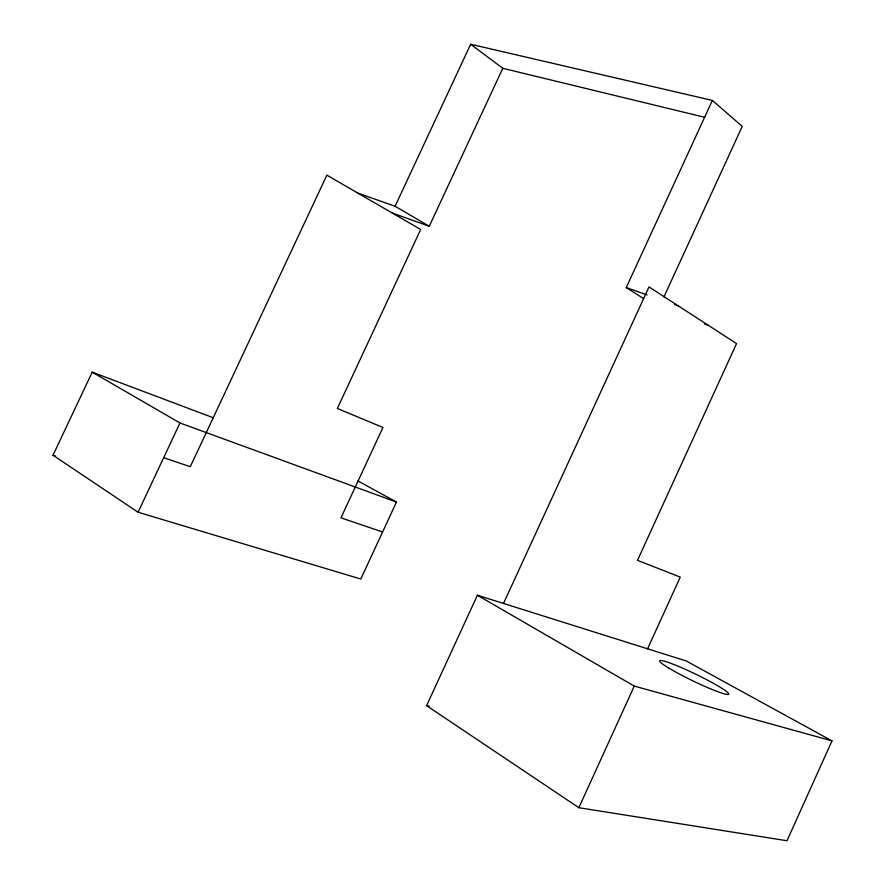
<?xml version="1.0" encoding="UTF-8"?>
<svg xmlns="http://www.w3.org/2000/svg" width="885" height="885" viewBox="0 0 885 885"><rect width="100%" height="100%" fill="white"/><g stroke="black" fill="none" stroke-linecap="round" stroke-linejoin="round"><path stroke-width="1.33" d="M831.989 740.878L786.986 840.75L578.856 807.706L426.592 705.644L477.413 595.24L686.284 660.984L831.989 740.878L634.279 686.096L477.413 595.24M647.577 648.793L680.255 577.097L637.488 560.349L736.541 343.579L649.004 286.928L503.51 603.459M578.856 807.706L634.279 686.096M643.66 298.632L626.248 287.592L712.381 100.425L470.665 44.25L395.097 206.238L357.994 193.184M663.938 296.917L742.238 126.4L712.381 100.425M357.927 480.92L396.458 502.049L360.803 579.022L138.082 512.249L53.011 455.222L92.206 372.154L213.307 417.764M392.287 213.042L429.269 226.25L502.802 68.3L470.665 44.25M138.082 512.249L179.965 422.975L396.458 502.049M426.592 705.644L429.28 706.23M502.802 68.3L704.781 117.318M53.011 455.222L55.644 456.063M163.681 457.689L190.286 466.716L326.875 175.153L420.685 229.48L337.34 408.472L382.94 427.477L340.968 517.858L382.585 531.985M704.371 323.943L708.277 325.293M626.248 287.592L647.101 294.926M674.458 304.562L678.375 305.933M92.206 372.154L179.965 422.975M395.097 206.238L429.269 226.25M668.706 668.02A38.42 3.628 25.8 0 0 727.105 694.426A38.42 3.628 25.8 0 0 686.174 669.724A38.42 3.628 25.8 0 0 668.706 668.02"/></g></svg>
